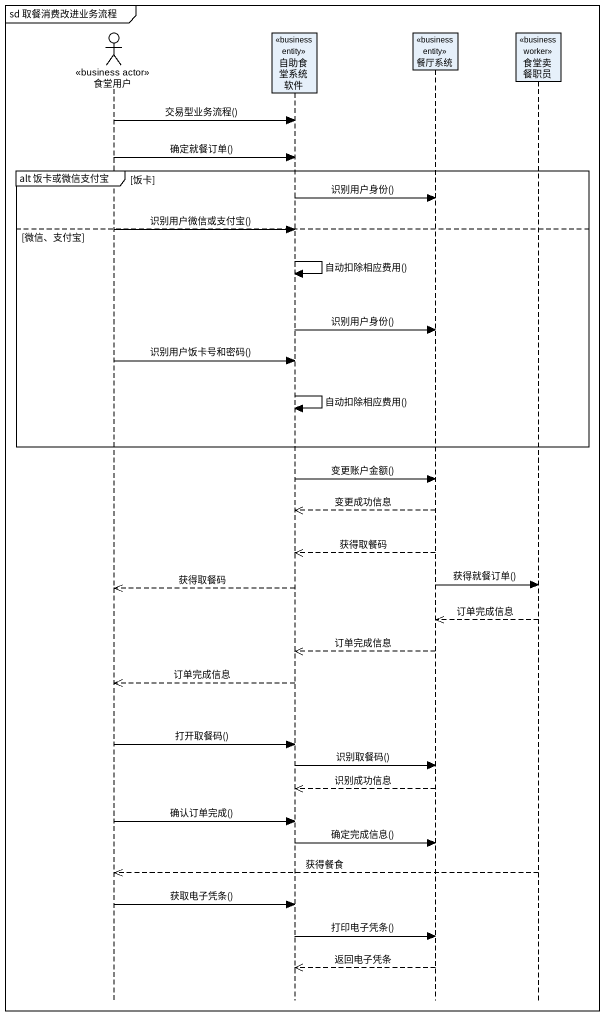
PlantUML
@startuml
mainframe sd 取餐消费改进业务流程
hide footbox
actor 食堂用户 <<business actor>>
participant 自助食堂系统软件 <<business entity>>
participant 餐厅系统 <<business entity>>
participant 食堂卖餐职员 <<business worker>>

食堂用户 -> 自助食堂系统软件 : 交易型业务流程()
食堂用户 -> 自助食堂系统软件 : 确定就餐订单()
group alt 饭卡或微信支付宝 [饭卡]
  自助食堂系统软件 -> 餐厅系统 : 识别用户身份()
else 微信、支付宝
  食堂用户 -> 自助食堂系统软件 : 识别用户微信或支付宝()
  自助食堂系统软件 -> 自助食堂系统软件 : 自动扣除相应费用()
  自助食堂系统软件 -> 餐厅系统 : 识别用户身份()
  食堂用户 -> 自助食堂系统软件 : 识别用户饭卡号和密码()
  自助食堂系统软件 -> 自助食堂系统软件 : 自动扣除相应费用()
end
自助食堂系统软件 -> 餐厅系统 : 变更账户金额()
餐厅系统 -->> 自助食堂系统软件 : 变更成功信息
餐厅系统 -->> 自助食堂系统软件 : 获得取餐码
餐厅系统 -> 食堂卖餐职员 : 获得就餐订单()
自助食堂系统软件 -->> 食堂用户 : 获得取餐码
食堂卖餐职员 -->> 餐厅系统 : 订单完成信息
餐厅系统 -->> 自助食堂系统软件 : 订单完成信息
自助食堂系统软件 -->> 食堂用户 : 订单完成信息
食堂用户 -> 自助食堂系统软件 : 打开取餐码()
自助食堂系统软件 -> 餐厅系统 : 识别取餐码()
餐厅系统 -->> 自助食堂系统软件 : 识别成功信息
食堂用户 -> 自助食堂系统软件 : 确认订单完成()
自助食堂系统软件 -> 餐厅系统 : 确定完成信息()
食堂卖餐职员 -->> 食堂用户 : 获得餐食
食堂用户 -> 自助食堂系统软件 : 获取电子凭条()
自助食堂系统软件 -> 餐厅系统 : 打印电子凭条()
餐厅系统 -->> 自助食堂系统软件 : 返回电子凭条
@enduml
